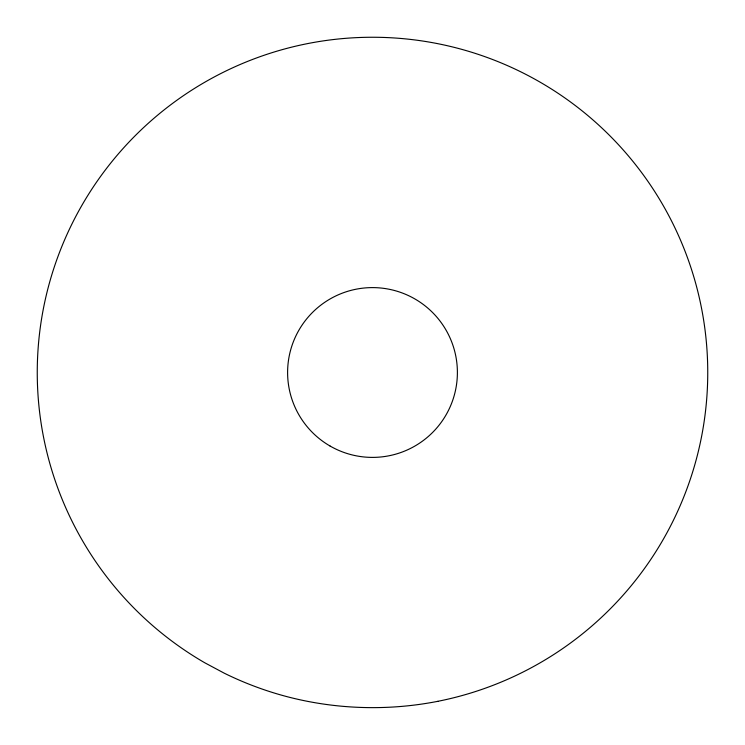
<?xml version="1.0" encoding="UTF-8"?>
<svg xmlns="http://www.w3.org/2000/svg" width="745" height="745" viewBox="0 0 745 745"><rect width="100%" height="100%" fill="white"/><g stroke="black" fill="none" stroke-linecap="round" stroke-linejoin="round"><path stroke-width="1.12" d="M437.902 701.306C387.642 711.186 335.241 709.473 285.735 696.324A335.25 335.25 0 0 1 224.226 673.173L204.875 662.836A335.25 335.25 0 0 1 140.675 130.328A335.25 335.25 0 0 1 669.867 217.698A335.25 335.25 0 0 1 437.902 701.306M330.054 446.022A84.893 84.893 0 0 0 457.393 372.5A84.893 84.893 0 0 0 330.054 298.978A84.893 84.893 0 0 0 330.054 446.022"/></g></svg>
